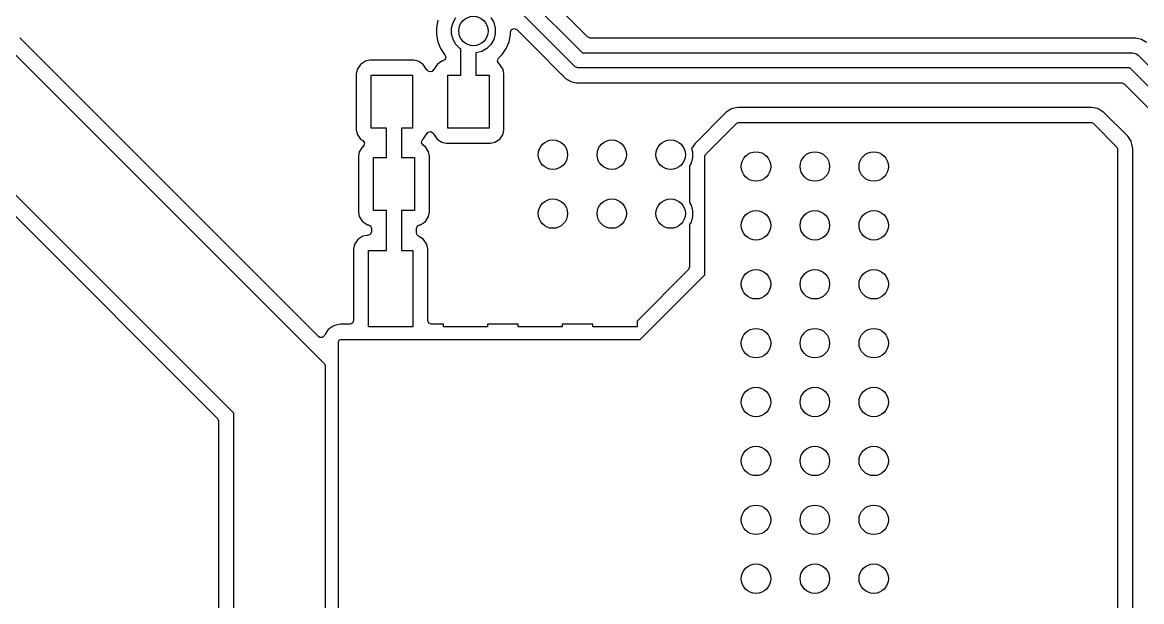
# Model space of a CAD drawing. Extents: x 97 to 200, y -158 to -52.
# Drawn here: x 155.79 to 174.8, y -77.59 to -67.76 of the extents above; entities that cross this region are included whole.
import ezdxf

# ---------------------------------------------------------------- set-up
doc = ezdxf.new("R2010")
doc.units = 0
doc.layers.add('BLACK', color=7, linetype='CONTINUOUS')

msp = doc.modelspace()

# ---------------------------------------------------------------- linework, layer by layer
at = {"layer": 'BLACK', "linetype": 'CONTINUOUS'}
for p, q in [((163.540903, -66.513797), (165.303705, -68.2766)), ((165.161297, -68.493402), (163.398494, -66.7306)), ((165.390816, -68.003794), (164.546124, -67.159102)), ((163.104645, -67.760094), (163.153592, -67.675314)), ((163.748608, -67.675314), (163.797555, -67.760094)), ((162.845791, -67.719981), (162.8216, -67.841599)), ((162.8216, -67.841599), (162.8216, -67.9656)), ((163.079308, -67.854653), (163.104645, -67.760094)), ((163.079308, -67.952547), (163.079308, -67.854653)), ((163.797555, -67.760094), (163.822892, -67.854653)), ((163.822892, -67.854653), (163.822892, -67.952547)), ((164.098906, -67.879316), (164.1431, -67.86101)), ((164.1431, -67.86101), (164.187292, -67.879315)), ((160.820878, -73.091627), (155.746021, -68.01677)), ((162.8216, -67.9656), (162.845791, -68.087218)), ((163.104645, -68.047106), (163.079308, -67.952547)), ((163.153592, -68.131886), (163.104645, -68.047106)), ((163.797555, -68.047106), (163.748608, -68.131886)), ((163.822892, -67.952547), (163.797555, -68.047106)), ((164.056409, -68.087218), (164.0806, -67.9656)), ((164.0806, -67.92351), (164.098906, -67.879316)), ((164.0806, -67.9656), (164.0806, -67.92351)), ((164.187292, -67.879315), (164.509758, -68.20178)), ((165.43501, -68.0221), (165.390816, -68.003794)), ((174.701325, -68.0221), (165.43501, -68.0221)), ((174.701329, -68.0221), (174.701325, -68.0221)), ((174.798352, -68.048098), (174.701329, -68.0221)), ((174.798353, -68.048098), (174.798352, -68.048098)), ((174.798354, -68.048099), (174.798353, -68.048098)), ((174.885347, -68.098324), (174.798354, -68.048099)), ((155.562529, -68.200266), (160.919434, -73.557171)), ((162.845791, -68.087218), (162.845793, -68.087225)), ((162.845793, -68.087225), (162.893244, -68.20178)), ((162.893244, -68.20178), (162.893245, -68.201782)), ((162.893245, -68.201782), (162.962134, -68.304882)), ((163.222814, -68.201108), (163.153592, -68.131886)), ((163.238971, -68.210436), (163.222814, -68.201108)), ((163.238971, -68.6536), (163.238971, -68.210436)), ((163.594606, -68.250055), (163.500047, -68.275392)), ((163.679386, -68.201108), (163.594606, -68.250055)), ((163.748608, -68.131886), (163.679386, -68.201108)), ((163.940065, -68.304883), (164.008956, -68.20178)), ((164.008956, -68.20178), (164.056409, -68.087218)), ((164.509758, -68.20178), (164.943636, -68.635658)), ((161.616667, -68.413867), (161.532486, -68.470115)), ((161.616671, -68.413865), (161.616667, -68.413867)), ((161.690902, -68.399101), (161.616671, -68.413865)), ((161.690906, -68.3991), (161.690902, -68.399101)), ((162.441038, -68.3991), (161.690906, -68.3991)), ((162.515271, -68.413865), (162.441038, -68.3991)), ((162.515273, -68.413866), (162.515271, -68.413865)), ((162.599455, -68.470115), (162.515273, -68.413866)), ((162.916667, -68.413867), (162.832486, -68.470115)), ((162.91667, -68.413866), (162.916667, -68.413867)), ((162.930812, -68.411053), (162.91667, -68.413866)), ((162.962812, -68.393948), (162.930812, -68.411053)), ((162.962134, -68.304882), (162.962812, -68.30556)), ((162.962812, -68.30556), (162.962935, -68.305857)), ((162.981118, -68.349754), (162.962812, -68.393948)), ((162.962935, -68.305857), (162.964082, -68.307255)), ((162.964082, -68.307255), (162.963658, -68.307602)), ((162.963658, -68.307602), (162.981118, -68.349754)), ((163.500047, -68.275392), (163.492971, -68.275392)), ((163.492971, -68.275392), (163.492971, -68.6536)), ((163.861495, -68.422735), (163.870827, -68.375819)), ((163.888071, -68.462509), (163.861495, -68.422735)), ((163.870827, -68.375819), (163.8786, -68.366348)), ((163.8786, -68.366348), (163.895194, -68.349754)), ((163.895194, -68.349754), (163.940065, -68.304883)), ((165.303705, -68.2766), (174.6511, -68.2766)), ((174.6511, -68.2766), (174.675876, -68.27904)), ((174.675876, -68.27904), (174.675877, -68.27904)), ((174.675877, -68.27904), (174.69484, -68.286895)), ((174.69484, -68.286895), (174.721657, -68.298003)), ((174.721657, -68.298003), (174.721658, -68.298004)), ((174.721658, -68.298004), (174.740903, -68.313797)), ((174.740903, -68.313797), (175.640902, -69.213797)), ((161.476236, -68.554299), (161.461471, -68.628532)), ((161.461471, -68.628532), (161.461471, -69.578664)), ((161.476237, -68.554297), (161.476236, -68.554299)), ((161.532486, -68.470115), (161.476237, -68.554297)), ((162.655703, -68.554296), (162.599455, -68.470115)), ((162.655705, -68.554299), (162.655703, -68.554296)), ((162.655705, -68.5543), (162.655705, -68.554299)), ((162.658059, -68.559984), (162.655705, -68.5543)), ((162.659013, -68.559588), (162.658059, -68.559984)), ((162.663967, -68.571582), (162.659013, -68.559588)), ((162.703713, -68.598199), (162.663967, -68.571582)), ((162.750639, -68.588916), (162.703713, -68.598199)), ((162.770853, -68.55873), (162.750639, -68.588916)), ((162.773882, -68.559985), (162.770853, -68.55873)), ((162.776237, -68.554297), (162.773882, -68.559985)), ((162.832486, -68.470115), (162.776237, -68.554297)), ((163.899455, -68.470115), (163.888071, -68.462509)), ((163.955703, -68.554296), (163.899455, -68.470115)), ((163.955705, -68.554299), (163.955703, -68.554296)), ((163.97047, -68.628534), (163.955705, -68.554299)), ((163.970471, -69.578667), (163.97047, -68.628534)), ((165.180542, -68.509196), (165.161297, -68.493402)), ((165.180543, -68.509197), (165.180542, -68.509196)), ((165.226324, -68.52816), (165.180543, -68.509197)), ((165.2511, -68.5306), (165.226324, -68.52816)), ((174.598494, -68.5306), (165.2511, -68.5306)), ((175.4241, -69.356205), (174.598494, -68.5306)), ((161.715971, -69.5536), (161.715971, -68.6536)), ((161.715971, -68.6536), (162.415971, -68.6536)), ((162.415971, -68.6536), (162.415971, -69.5536)), ((163.015971, -69.5536), (163.015971, -68.6536)), ((163.015971, -68.6536), (163.238971, -68.6536)), ((163.492971, -68.6536), (163.715971, -68.6536)), ((163.715971, -68.6536), (163.715971, -69.5536)), ((164.943636, -68.635658), (164.943641, -68.635664)), ((164.943641, -68.635664), (164.945824, -68.637847)), ((164.945824, -68.637847), (165.016853, -68.708876)), ((165.016853, -68.708876), (165.103846, -68.759101)), ((165.103846, -68.759101), (165.146626, -68.770564)), ((165.146626, -68.770564), (165.20087, -68.785099)), ((165.20087, -68.785099), (165.200873, -68.785099)), ((165.200873, -68.785099), (165.200875, -68.7851)), ((165.200875, -68.7851), (165.301325, -68.7851)), ((165.301325, -68.7851), (174.467189, -68.7851)), ((174.467189, -68.7851), (174.511383, -68.803406)), ((174.511383, -68.803406), (175.151294, -69.443317)), ((167.949904, -69.1999), (167.850599, -69.219652)), ((167.949905, -69.1999), (167.949904, -69.1999)), ((173.951295, -69.1999), (167.949905, -69.1999)), ((174.050598, -69.219652), (173.951295, -69.1999)), ((167.740177, -69.286771), (167.20927, -69.817678)), ((167.824366, -69.230518), (167.740177, -69.286771)), ((167.825088, -69.230164), (167.824366, -69.230518)), ((167.826413, -69.22967), (167.825088, -69.230164)), ((167.850599, -69.219652), (167.826413, -69.22967)), ((174.076832, -69.230518), (174.050598, -69.219652)), ((174.161015, -69.286765), (174.076832, -69.230518)), ((174.161018, -69.286768), (174.161015, -69.286765)), ((174.16102, -69.286769), (174.161018, -69.286768)), ((174.564928, -69.690677), (174.16102, -69.286769)), ((161.461471, -69.578664), (161.461472, -69.578668)), ((161.461472, -69.578668), (161.476236, -69.652899)), ((161.9741, -69.5536), (161.715971, -69.5536)), ((161.9741, -70.0536), (161.9741, -69.5536)), ((162.415971, -69.5536), (162.2281, -69.5536)), ((162.2281, -69.5536), (162.2281, -70.0536)), ((163.715971, -69.5536), (163.015971, -69.5536)), ((163.955705, -69.652901), (163.970471, -69.578667)), ((167.392766, -70.001171), (167.923671, -69.470266)), ((167.923671, -69.470266), (167.949905, -69.4594)), ((167.949905, -69.4594), (173.951295, -69.4594)), ((173.951295, -69.4594), (173.977529, -69.470266)), ((173.977529, -69.470266), (174.381434, -69.874171)), ((161.476236, -69.652899), (161.476238, -69.652903)), ((161.476238, -69.652903), (161.532485, -69.737083)), ((161.532485, -69.737083), (161.571825, -69.763369)), ((161.571825, -69.763369), (161.5984, -69.803143)), ((162.56867, -69.804055), (162.578003, -69.757139)), ((162.578003, -69.757139), (162.595247, -69.739895)), ((162.595247, -69.739895), (162.599455, -69.737084)), ((162.599455, -69.737084), (162.655705, -69.652901)), ((162.655705, -69.652898), (162.65806, -69.647215)), ((162.655705, -69.652901), (162.655705, -69.652898)), ((162.65806, -69.647215), (162.661102, -69.648475)), ((162.661102, -69.648475), (162.681231, -69.61833)), ((162.681231, -69.61833), (162.728145, -69.608983)), ((162.728145, -69.608983), (162.767927, -69.635546)), ((162.767927, -69.635546), (162.772926, -69.647612)), ((162.772926, -69.647612), (162.773883, -69.647216)), ((162.773883, -69.647216), (162.776238, -69.652903)), ((162.776238, -69.652903), (162.832486, -69.737084)), ((162.832486, -69.737084), (162.916668, -69.793333)), ((163.815272, -69.793334), (163.899455, -69.737084)), ((163.899455, -69.737084), (163.955705, -69.652901)), ((174.621181, -69.774865), (174.564928, -69.690677)), ((161.511365, -69.954299), (161.4966, -70.028532)), ((161.511366, -69.954297), (161.511365, -69.954299)), ((161.567615, -69.870116), (161.511366, -69.954297)), ((161.571828, -69.867301), (161.567615, -69.870116)), ((161.589068, -69.85006), (161.571828, -69.867301)), ((161.5984, -69.803143), (161.589068, -69.85006)), ((162.595245, -69.843829), (162.56867, -69.804055)), ((162.634583, -69.870115), (162.595245, -69.843829)), ((162.634584, -69.870116), (162.634583, -69.870115)), ((162.690834, -69.954299), (162.634584, -69.870116)), ((162.705599, -70.028534), (162.690834, -69.954299)), ((162.916668, -69.793333), (162.91667, -69.793334)), ((162.91667, -69.793334), (162.990904, -69.8081)), ((162.990904, -69.8081), (163.741037, -69.808099)), ((163.741037, -69.808099), (163.815272, -69.793334)), ((167.209265, -69.817684), (167.157107, -69.895745)), ((167.157107, -69.895745), (167.172892, -69.954653)), ((167.172892, -69.954653), (167.172892, -70.052547)), ((167.20927, -69.817678), (167.209265, -69.817684)), ((174.381434, -69.874171), (174.3923, -69.900405)), ((174.3923, -69.900405), (174.3923, -82.886795)), ((174.621181, -69.774866), (174.621181, -69.774865)), ((174.62153, -69.775578), (174.621181, -69.774866)), ((174.622024, -69.776903), (174.62153, -69.775578)), ((174.632048, -69.801102), (174.622024, -69.776903)), ((174.6518, -69.900405), (174.632048, -69.801102)), ((174.6518, -82.886795), (174.6518, -69.900405)), ((161.4966, -70.028532), (161.4966, -70.978664)), ((161.7511, -70.9536), (161.7511, -70.0536)), ((161.7511, -70.0536), (161.9741, -70.0536)), ((162.2281, -70.0536), (162.4511, -70.0536)), ((162.4511, -70.0536), (162.4511, -70.9536)), ((162.7056, -70.978667), (162.705599, -70.028534)), ((167.147555, -70.147106), (167.1224, -70.190676)), ((167.172892, -70.052547), (167.147555, -70.147106)), ((167.3819, -70.027405), (167.392766, -70.001171)), ((167.3819, -72.044036), (167.3819, -70.027405)), ((167.1224, -70.190676), (167.1224, -70.816523)), ((159.3809, -74.393164), (155.615536, -70.6278)), ((167.1224, -70.816523), (167.147555, -70.860094)), ((167.147555, -70.860094), (167.172892, -70.954653)), ((155.648293, -71.027545), (159.103094, -74.482346)), ((161.4966, -70.978664), (161.496601, -70.978668)), ((161.496601, -70.978668), (161.511365, -71.052899)), ((161.511365, -71.052899), (161.511367, -71.052903)), ((161.511367, -71.052903), (161.567615, -71.137084)), ((161.9741, -70.9536), (161.7511, -70.9536)), ((161.9741, -71.6286), (161.9741, -70.9536)), ((162.4511, -70.9536), (162.2281, -70.9536)), ((162.2281, -70.9536), (162.2281, -71.6286)), ((162.634584, -71.137084), (162.690834, -71.052901)), ((162.690834, -71.052901), (162.7056, -70.978667)), ((167.172892, -71.052547), (167.147555, -71.147106)), ((167.172892, -70.954653), (167.172892, -71.052547)), ((161.567615, -71.137084), (161.651796, -71.193332)), ((161.651796, -71.193332), (161.651799, -71.193334)), ((161.651799, -71.193334), (161.669292, -71.196813)), ((161.669292, -71.196813), (161.68445, -71.206941)), ((161.68445, -71.206941), (161.701294, -71.213918)), ((161.701294, -71.213918), (161.703743, -71.219831)), ((161.703743, -71.219831), (161.709066, -71.223388)), ((161.709066, -71.223388), (161.7196, -71.258112)), ((161.7196, -71.258112), (161.7196, -71.3116)), ((162.4826, -71.258112), (162.500906, -71.213918)), ((162.4826, -71.331447), (162.4826, -71.258112)), ((162.500906, -71.213918), (162.532907, -71.196813)), ((162.532907, -71.196813), (162.550401, -71.193334)), ((162.550401, -71.193334), (162.634584, -71.137084)), ((167.147555, -71.147106), (167.1224, -71.190676)), ((167.1224, -71.190676), (167.1224, -71.91066)), ((161.487615, -71.445115), (161.431366, -71.529297)), ((161.571796, -71.388867), (161.487615, -71.445115)), ((161.5718, -71.388865), (161.571796, -71.388867)), ((161.64603, -71.374101), (161.5718, -71.388865)), ((161.646038, -71.3741), (161.64603, -71.374101)), ((161.657104, -71.3741), (161.646038, -71.3741)), ((161.701294, -71.355794), (161.657104, -71.3741)), ((161.7196, -71.3116), (161.701294, -71.355794)), ((162.487354, -71.355356), (162.4826, -71.331447)), ((162.496146, -71.364151), (162.487354, -71.355356)), ((162.500906, -71.375641), (162.496146, -71.364151)), ((162.512387, -71.380396), (162.500906, -71.375641)), ((162.516145, -71.384156), (162.512387, -71.380396)), ((162.515283, -71.385447), (162.516145, -71.384156)), ((162.520399, -71.388865), (162.515283, -71.385447)), ((162.520401, -71.388866), (162.520399, -71.388865)), ((162.528584, -71.394334), (162.520401, -71.388866)), ((162.604584, -71.445115), (162.528584, -71.394334)), ((162.642039, -71.50117), (162.604584, -71.445115)), ((161.431365, -71.529299), (161.4166, -71.603531)), ((161.4166, -71.603531), (161.4166, -71.603533)), ((161.4166, -71.603533), (161.4166, -72.236451)), ((161.431366, -71.529297), (161.431365, -71.529299)), ((161.6711, -72.9286), (161.6711, -71.6286)), ((161.6711, -71.6286), (161.9741, -71.6286)), ((162.2281, -71.6286), (162.4211, -71.6286)), ((162.4211, -71.6286), (162.4211, -72.9286)), ((162.660834, -71.529299), (162.642039, -71.50117)), ((162.675599, -71.603533), (162.660834, -71.529299)), ((162.675599, -71.603535), (162.675599, -71.603533)), ((162.6756, -72.8204), (162.675599, -71.603535)), ((167.104094, -71.954854), (166.2311, -72.827848)), ((166.283536, -73.1424), (167.3819, -72.044036)), ((167.1224, -71.91066), (167.104094, -71.954854)), ((161.4166, -72.236451), (161.416601, -72.8204)), ((160.986268, -72.969775), (160.930018, -73.053962)), ((161.070452, -72.913523), (160.986268, -72.969775)), ((161.070454, -72.913521), (161.070452, -72.913523)), ((161.070469, -72.913515), (161.070454, -72.913521)), ((161.096696, -72.902652), (161.070469, -72.913515)), ((161.195999, -72.8829), (161.096696, -72.902652)), ((161.354101, -72.8829), (161.195999, -72.8829)), ((161.398295, -72.864594), (161.354101, -72.8829)), ((161.416601, -72.8204), (161.398295, -72.864594)), ((162.4211, -72.9286), (161.6711, -72.9286)), ((162.693906, -72.864594), (162.6756, -72.8204)), ((162.7381, -72.8829), (162.693906, -72.864594)), ((162.9411, -72.8829), (162.7381, -72.8829)), ((162.9411, -72.9286), (162.9411, -72.8829)), ((163.6911, -72.9286), (162.9411, -72.9286)), ((164.2111, -72.8829), (163.6911, -72.8829)), ((163.6911, -72.8829), (163.6911, -72.9286)), ((164.2111, -72.9286), (164.2111, -72.8829)), ((164.9611, -72.9286), (164.2111, -72.9286)), ((165.4811, -72.8829), (164.9611, -72.8829)), ((164.9611, -72.8829), (164.9611, -72.9286)), ((165.4811, -72.9286), (165.4811, -72.8829)), ((166.2311, -72.9286), (165.4811, -72.9286)), ((166.2311, -72.827848), (166.2311, -72.9286)), ((160.841152, -73.105175), (160.820878, -73.091627)), ((160.888987, -73.105176), (160.841152, -73.105175)), ((160.922814, -73.071353), (160.888987, -73.105176)), ((160.930018, -73.053962), (160.922814, -73.071353)), ((161.1589, -73.1795), (161.169766, -73.153266)), ((161.1589, -78.568795), (161.1589, -73.1795)), ((161.169766, -73.153266), (161.196, -73.1424)), ((161.196, -73.1424), (166.283535, -73.1424)), ((166.283535, -73.1424), (166.283536, -73.1424)), ((160.919434, -73.557171), (160.9303, -73.583405)), ((160.9303, -73.583405), (160.9303, -78.775036)), ((159.103094, -74.482346), (159.1214, -74.52654)), ((159.3809, -74.393165), (159.3809, -74.393164)), ((159.3809, -79.457795), (159.3809, -74.393165)), ((159.1214, -74.52654), (159.1214, -79.457795))]:
    msp.add_line(p, q, dxfattribs=at)
at = {"layer": 'BLACK'}
for centre in [(163.4511, -67.9036), (164.8011, -70.0036), (165.8011, -70.0036), (166.8011, -70.0036), (168.2511, -70.2036), (169.2511, -70.2036), (170.2511, -70.2036), (164.8011, -71.0036), (165.8011, -71.0036), (166.8011, -71.0036), (168.2511, -71.2036), (169.2511, -71.2036), (170.2511, -71.2036), (168.2511, -72.2036), (169.2511, -72.2036), (170.2511, -72.2036), (168.2511, -73.2036), (169.2511, -73.2036), (170.2511, -73.2036), (168.2511, -74.2036), (169.2511, -74.2036), (170.2511, -74.2036), (168.2511, -75.2036), (169.2511, -75.2036), (170.2511, -75.2036), (168.2511, -76.2036), (169.2511, -76.2036), (170.2511, -76.2036), (168.2511, -77.2036), (169.2511, -77.2036), (170.2511, -77.2036)]:
    msp.add_circle(centre, 0.25, dxfattribs=at)

doc.saveas('drawing.dxf')
